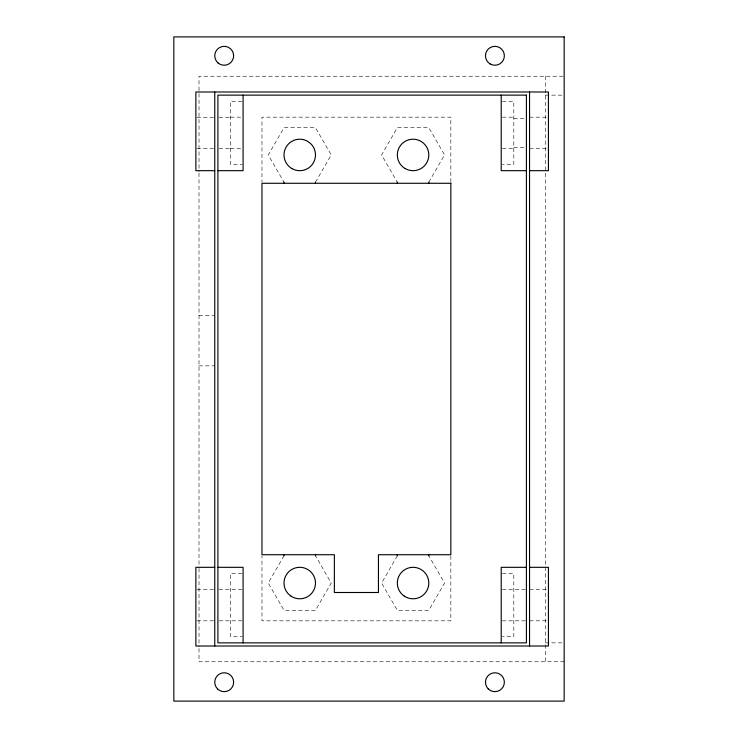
<?xml version="1.0" encoding="UTF-8"?>
<svg xmlns="http://www.w3.org/2000/svg" width="738" height="738" viewBox="0 0 738 738"><rect width="100%" height="100%" fill="white"/><g stroke="black" fill="none" stroke-linecap="round" stroke-linejoin="round"><path stroke-width="0.55" stroke-dasharray="3.69 2.77" d="M315.486 182.203L331.224 154.943L315.486 127.683L284.01 127.683L268.272 154.943L284.01 182.203M428.806 182.203L444.553 154.943L428.806 127.683L397.33 127.683L381.592 154.943L397.33 182.203M284.01 555.797L268.272 583.057L284.01 610.317L315.486 610.317L331.224 583.057L315.486 555.797M397.33 555.797L381.592 583.057L397.33 610.317L428.806 610.317L444.553 583.057L428.806 555.797M563.057 76.245L199.011 76.245L199.011 92.388M545.281 95.137L563.057 95.137M241.944 101.429L230.496 101.429L230.496 164.389L241.944 164.389M502.357 101.429L513.805 101.429L513.805 164.389L502.357 164.389M230.496 117.167L241.944 117.167M502.357 117.167L513.805 117.167M529.543 117.185L547.319 117.185M196.981 117.277L214.758 117.277M219.048 117.296L230.496 117.296M513.805 118.523L525.253 118.523M513.805 147.296L525.253 147.296M196.981 148.541L214.758 148.541M219.048 148.523L230.496 148.523M230.496 148.652L241.944 148.652M502.357 148.652L513.805 148.652M529.543 148.633L547.319 148.633M199.011 315.486L214.758 315.486M199.011 365.854L214.758 365.854M241.944 573.611L230.496 573.611L230.496 636.571L241.944 636.571M502.357 573.611L513.805 573.611L513.805 636.571L502.357 636.571M196.981 589.358L214.758 589.358M219.048 589.358L241.944 589.348M502.357 589.348L525.253 589.348M529.543 589.376L547.319 589.376M196.981 620.824L213.642 620.824M219.048 620.824L241.944 620.833M502.357 620.833L525.253 620.833M529.543 620.806L547.319 620.806M545.281 642.863L564.164 642.863M564.164 661.755L199.011 661.755L199.011 647.918M545.281 76.245L545.281 661.755M450.844 182.138L450.844 117.167L261.972 117.167L261.972 182.138M450.844 555.862L450.844 620.833L261.972 620.833L261.972 555.862M199.011 93.532L199.011 171.908M199.011 173.061L199.011 567.245M199.011 568.398L199.011 646.765"/><path stroke-width="1.11" d="M214.758 170.681L195.865 170.681L195.865 91.992L548.426 91.992L548.426 170.681L529.543 170.681M217.904 170.681L243.088 170.681L243.088 95.137M526.397 170.681L501.213 170.681L501.213 95.137M214.758 567.319L195.865 567.319L195.865 646.008L548.426 646.008L548.426 567.319L529.543 567.319M217.904 567.319L243.088 567.319L243.088 642.863M526.397 567.319L501.213 567.319L501.213 642.863M529.543 91.992L529.543 646.008M428.806 182.203L428.806 183.273M428.806 554.727L428.806 555.797M397.33 182.203L397.33 183.273M397.33 554.727L397.33 555.797M315.486 182.203L315.486 183.273M315.486 554.727L315.486 555.797M284.01 182.203L284.01 183.273M284.01 554.727L284.01 555.797M214.758 91.992L214.758 646.008M564.164 36.9L173.836 36.9L173.836 701.1L564.164 701.1L564.164 36.9M526.397 95.137L217.904 95.137L217.904 642.863L526.397 642.863L526.397 95.137M450.844 183.273L261.972 183.273L261.972 554.727L334.369 554.727L334.369 592.494L378.446 592.494L378.446 554.727L450.844 554.727L450.844 183.273M404.166 596.036A15.738 15.738 0 0 0 428.76 584.275A15.738 15.738 0 0 0 406.287 568.85A15.738 15.738 0 0 0 404.166 596.036M291.049 596.175A15.738 15.738 0 0 0 315.458 584.026A15.738 15.738 0 0 0 292.737 568.961A15.738 15.738 0 0 0 291.049 596.175M405.199 168.578A15.738 15.738 0 0 0 428.806 154.943A15.738 15.738 0 0 0 405.199 141.318A15.738 15.738 0 0 0 405.199 168.578M291.805 168.532A15.738 15.738 0 0 0 315.486 155.026A15.738 15.738 0 0 0 291.953 141.272A15.738 15.738 0 0 0 291.805 168.532M490.189 63.966A9.446 9.446 0 0 0 504.358 55.784A9.446 9.446 0 0 0 490.189 47.61A9.446 9.446 0 0 0 490.189 63.966M218.051 62.951A9.446 9.446 0 0 0 233.476 57.527A9.446 9.446 0 0 0 221.068 46.881A9.446 9.446 0 0 0 218.051 62.951M217.516 688.886A9.446 9.446 0 0 0 233.319 684.661A9.446 9.446 0 0 0 221.751 673.093A9.446 9.446 0 0 0 217.516 688.886M488.233 688.886A9.446 9.446 0 0 0 504.036 684.661A9.446 9.446 0 0 0 492.467 673.093A9.446 9.446 0 0 0 488.233 688.886"/></g></svg>
